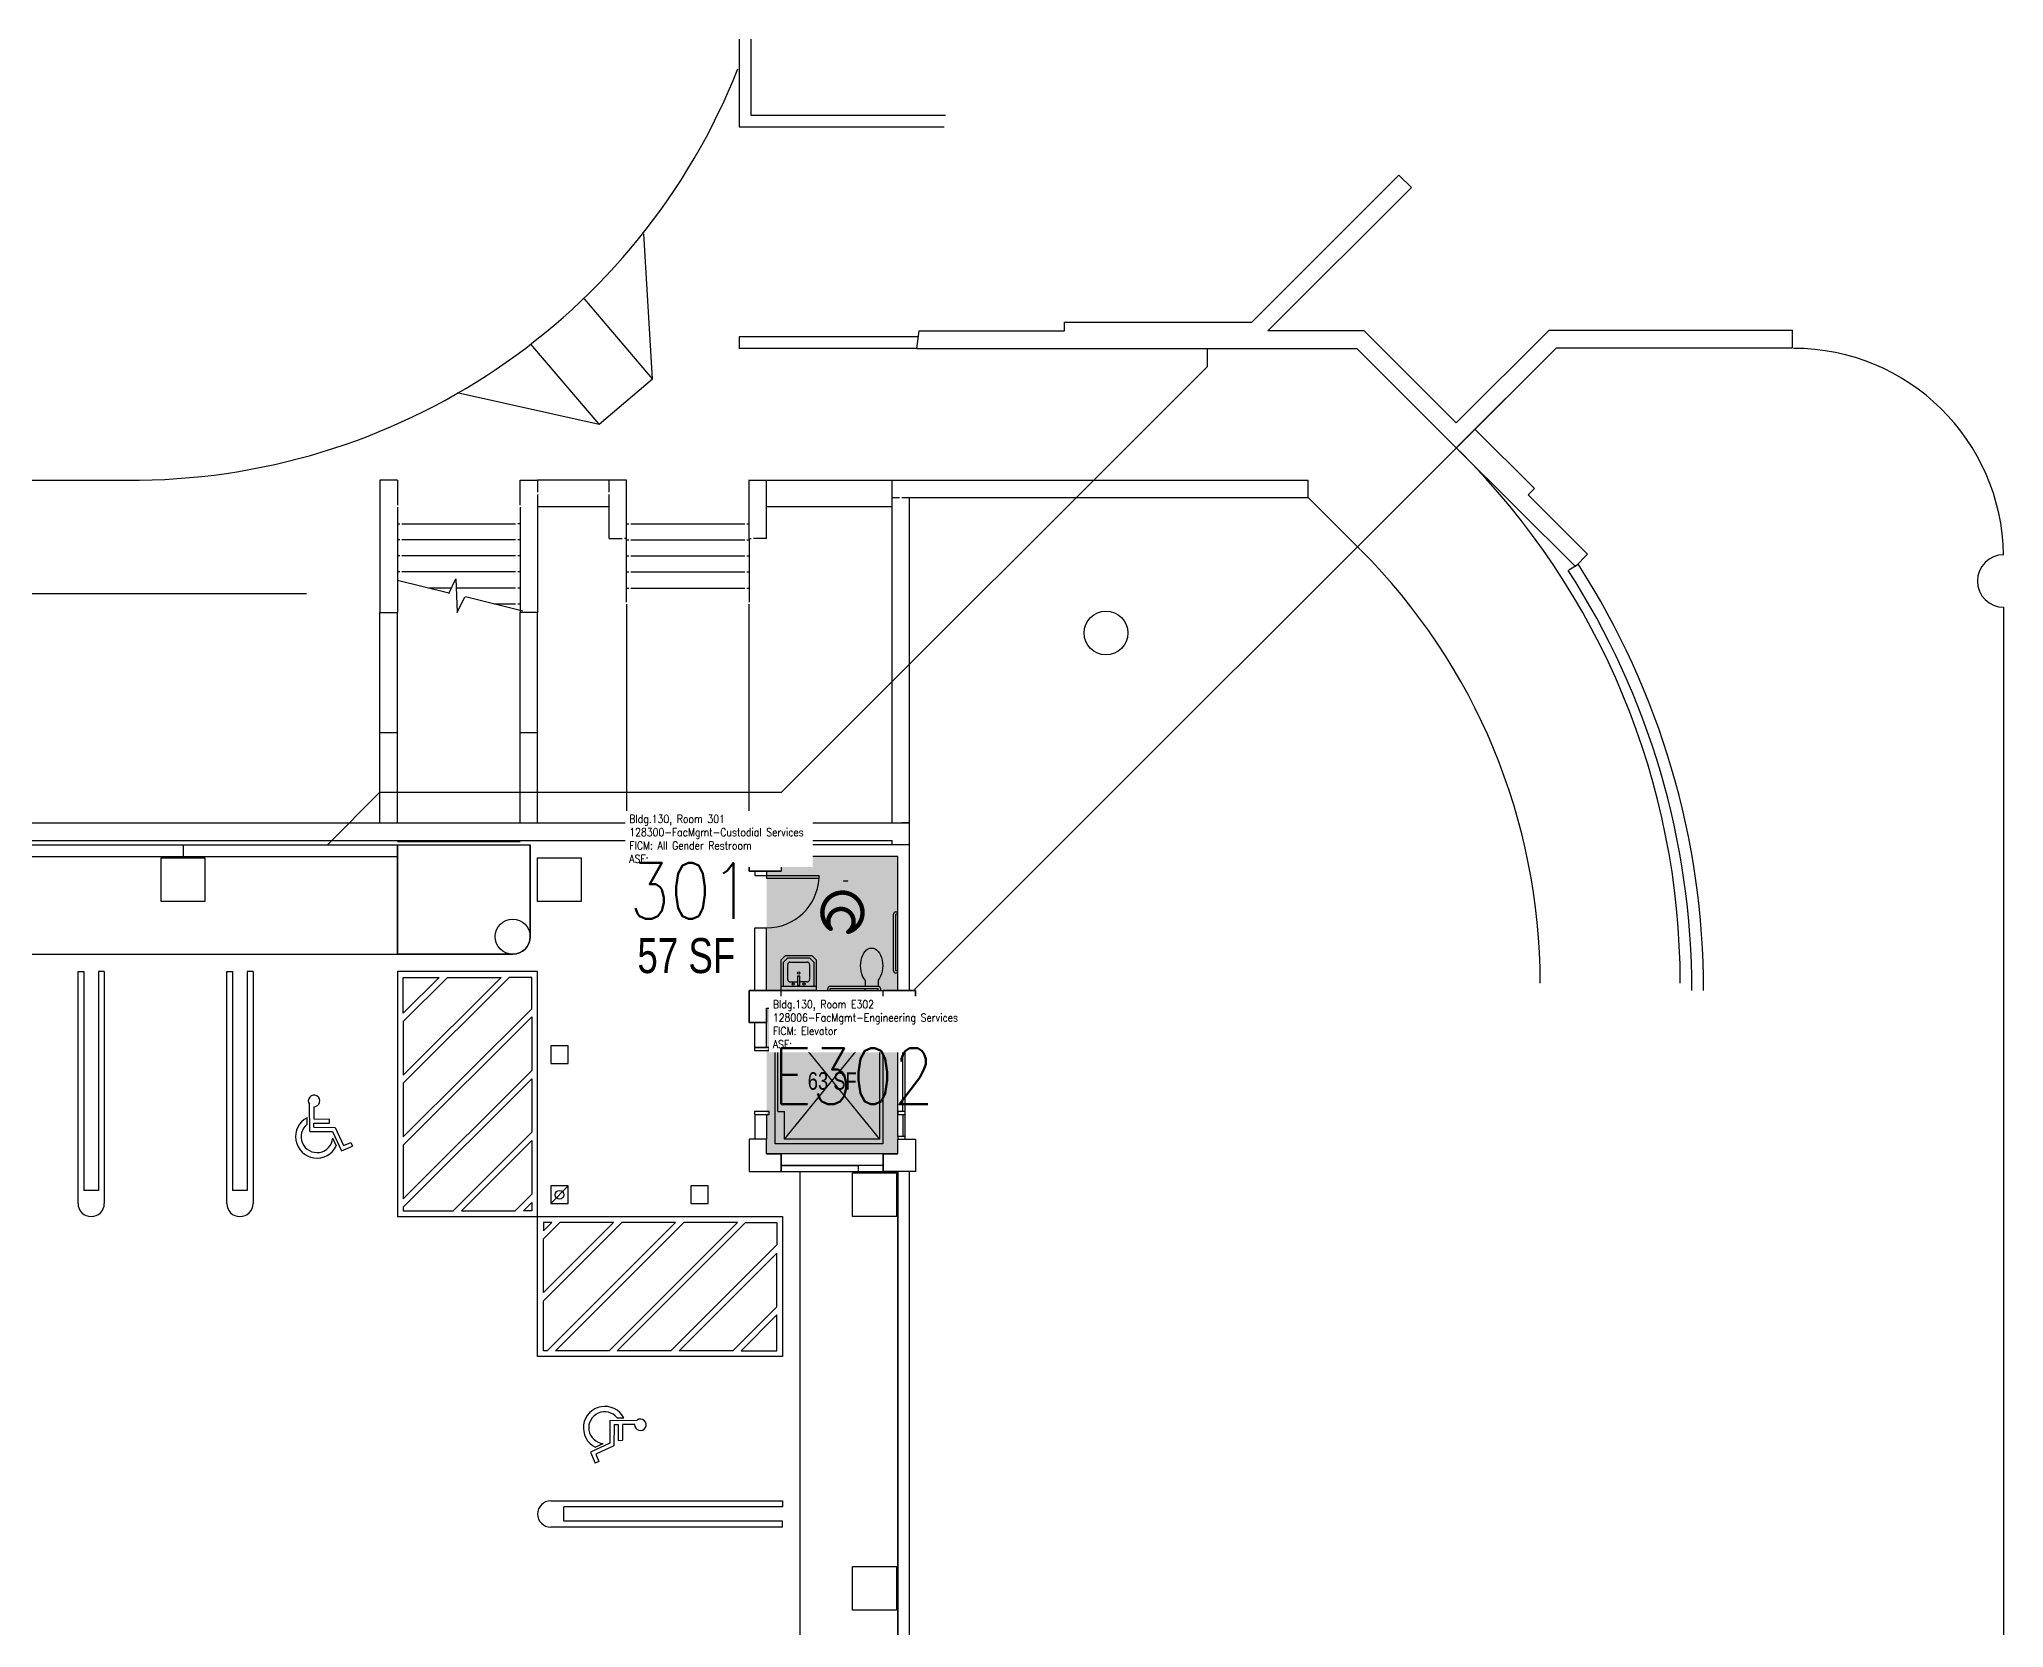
# Model space of a CAD drawing. Header units: inches. Extents: x -24 to 4326, y -24 to 4285.
# Drawn here: x 2979 to 4326, y 2811 to 3900 of the extents above; entities that cross this region are included whole.
import ezdxf
from ezdxf.enums import TextEntityAlignment as Align

# ---------------------------------------------------------------- set-up
doc = ezdxf.new("R2010")
doc.units = ezdxf.units.IN
doc.header["$LTSCALE"] = 10
doc.header["$MEASUREMENT"] = 0
doc.layers.get('0').update_dxf_attribs({"linetype": 'CONTINUOUS'})
for name, color, linetype in [('A-COLS', 5, 'CONTINUOUS'), ('A-DOOR', 2, 'CONTINUOUS'), ('A-FLOR', 3, 'CONTINUOUS'), ('A-GLAZ', 1, 'CONTINUOUS'), ('A-GLAZ-SILL', 2, 'CONTINUOUS'), ('A-IDEN-ICON', 4, 'CONTINUOUS'), ('A-IDEN-RNUM', 7, 'CONTINUOUS'), ('A-IDEN-SNUM', 4, 'CONTINUOUS'), ('A-IDEN-VNUM', 4, 'CONTINUOUS'), ('A-ROOF', 2, 'CONTINUOUS'), ('A-SITE', 3, 'CONTINUOUS'), ('A-WALL', 5, 'CONTINUOUS'), ('AREA-TEXT', 3, 'CONTINUOUS'), ('Rooms-Category-Color', 7, 'CONTINUOUS'), ('Rooms-College-Color', 7, 'CONTINUOUS'), ('Rooms-Department-Color', 7, 'CONTINUOUS'), ('Rooms-Division-Color', 7, 'CONTINUOUS'), ('Rooms-Information', 7, 'CONTINUOUS')]:
    doc.layers.add(name, color=color, linetype=linetype)
doc.styles.add('AREA', font='arial.ttf', dxfattribs={"width": 0.75, "height": 24})
doc.styles.add('ROOMSNUMBER', font='txt.shx', dxfattribs={"height": 0.03})
doc.styles.add('ROOMVNUMBER', font='simplex.shx', dxfattribs={"width": 0.85})

# ---------------------------------------------------------------- blocks, each defined once
blk = doc.blocks.new('UNITSQUARE')
for p, q in [((1, 1), (0, 1)), ((0, 1), (0, 0)), ((1, 0), (1, 1)), ((0, 0), (1, 0))]:
    blk.add_line(p, q)
blk = doc.blocks.new('ARC1')
at = {"color": 0, "linetype": 'ByBlock'}
blk.add_arc((0, 0), 1, 36.3143, 323.6826, dxfattribs=at)
blk = doc.blocks.new('CPBATH')
at = {"const_width": 0.0127}
for points in [[(0.0571, 0.0168, 0.861492), (-0.0551, 0, 1)], [(-0.0551, 0, 0.726902), (0.0487, -0.0337, 1)], [(0.0571, 0.0168, 0.729002), (-0.0084, -0.0042, 1)], [(-0.0084, -0.0042, 0.609468), (0.0487, -0.0337, 1)]]:
    blk.add_lwpolyline(points, format="xyb", dxfattribs=at)
at = {"const_width": 0.00637}
for points in [[(0.0544, 0.0152, 1), (0.0599, 0.0184, 1)], [(0.0459, -0.0353, 1), (0.0515, -0.0321, 1)]]:
    blk.add_lwpolyline(points, format="xyb", close=True, dxfattribs=at)

msp = doc.modelspace()

# ---------------------------------------------------------------- hatches: boundary and pattern name
at = {"layer": 'Rooms-Category-Color', "true_color": 0xadadad}
for points in [[(3478, 3248), (3568, 3248), (3568, 3340), (3488, 3340), (3488, 3330), (3478, 3330)], [(3568, 3136), (3478, 3136), (3478, 3236), (3568, 3236)]]:
    msp.add_hatch(color=253, dxfattribs=at).paths.add_polyline_path(points)
at = {"layer": 'Rooms-College-Color', "true_color": 0xadadad}
for points in [[(3478, 3248), (3568, 3248), (3568, 3340), (3488, 3340), (3488, 3330), (3478, 3330)], [(3568, 3136), (3478, 3136), (3478, 3236), (3568, 3236)]]:
    msp.add_hatch(color=253, dxfattribs=at).paths.add_polyline_path(points)
at = {"layer": 'Rooms-Department-Color', "true_color": 0xacacac}
for points in [[(3478, 3248), (3568, 3248), (3568, 3340), (3488, 3340), (3488, 3330), (3478, 3330)], [(3568, 3136), (3478, 3136), (3478, 3236), (3568, 3236)]]:
    msp.add_hatch(color=253, dxfattribs=at).paths.add_polyline_path(points)
at = {"layer": 'Rooms-Division-Color', "true_color": 0xadadad}
for points in [[(3478, 3248), (3568, 3248), (3568, 3340), (3488, 3340), (3488, 3330), (3478, 3330)], [(3568, 3136), (3478, 3136), (3478, 3236), (3568, 3236)]]:
    msp.add_hatch(color=253, dxfattribs=at).paths.add_polyline_path(points)

# ---------------------------------------------------------------- linework, layer by layer
at = {"layer": 'A-COLS'}
for p, q in [((3466, 3352, 0.5), (3488, 3352, 0.5)), ((3466, 3330, 0.5), (3466, 3352, 0.5)), ((3466, 3348, 0.5), (3466, 3330, 0.5)), ((3488, 3352, 0.5), (3488, 3330, 0.5)), ((3488, 3348, 0.5), (3488, 3330, 0.5)), ((3063, 3309, 0.5), (3063, 3339, 0.5)), ((3063, 3339, 0.5), (3093, 3339, 0.5)), ((3063, 3309, 0.5), (3063, 3339, 0.5)), ((3063, 3339, 0.5), (3093, 3339, 0.5)), ((3093, 3339, 0.5), (3093, 3309, 0.5)), ((3093, 3339, 0.5), (3093, 3309, 0.5)), ((3321, 3309, 0.5), (3321, 3339, 0.5)), ((3321, 3339, 0.5), (3351, 3339, 0.5)), ((3321, 3309, 0.5), (3321, 3339, 0.5)), ((3321, 3339, 0.5), (3351, 3339, 0.5)), ((3351, 3339, 0.5), (3351, 3309, 0.5)), ((3351, 3339, 0.5), (3351, 3309, 0.5)), ((3466, 3330, 0.5), (3488, 3330, 0.5)), ((3488, 3330, 0.5), (3466, 3330, 0.5)), ((3093, 3309, 0.5), (3063, 3309, 0.5)), ((3093, 3309, 0.5), (3063, 3309, 0.5)), ((3351, 3309, 0.5), (3321, 3309, 0.5)), ((3351, 3309, 0.5), (3321, 3309, 0.5)), ((3466, 3248, 0.5), (3466, 3226, 0.5)), ((3488, 3248, 0.5), (3466, 3248, 0.5)), ((3488, 3236, 0.5), (3488, 3248, 0.5)), ((3558, 3236, 0.5), (3558, 3248, 0.5)), ((3558, 3248, 0.5), (3580, 3248, 0.5)), ((3580, 3248, 0.5), (3580, 3226, 0.5)), ((3478, 3236, 0.5), (3488, 3236, 0.5)), ((3478, 3226, 0.5), (3478, 3236, 0.5)), ((3568, 3236, 0.5), (3558, 3236, 0.5)), ((3568, 3226, 0.5), (3568, 3236, 0.5)), ((3466, 3226, 0.5), (3478, 3226, 0.5)), ((3580, 3226, 0.5), (3568, 3226, 0.5)), ((3478, 3146, 0.5), (3466, 3146, 0.5)), ((3466, 3146, 0.5), (3466, 3124, 0.5)), ((3478, 3136, 0.5), (3478, 3146, 0.5)), ((3568, 3146, 0.5), (3580, 3146, 0.5)), ((3568, 3136, 0.5), (3568, 3146, 0.5)), ((3580, 3146, 0.5), (3580, 3124, 0.5)), ((3488, 3136, 0.5), (3478, 3136, 0.5)), ((3488, 3124, 0.5), (3488, 3136, 0.5)), ((3558, 3136, 0.5), (3568, 3136, 0.5)), ((3558, 3124, 0.5), (3558, 3136, 0.5)), ((3466, 3124, 0.5), (3488, 3124, 0.5)), ((3537, 3093, 0.5), (3537, 3123, 0.5)), ((3537, 3123, 0.5), (3567, 3123, 0.5)), ((3537, 3093, 0.5), (3537, 3123, 0.5)), ((3537, 3123, 0.5), (3567, 3123, 0.5)), ((3580, 3124, 0.5), (3558, 3124, 0.5)), ((3567, 3123, 0.5), (3567, 3093, 0.5)), ((3567, 3123, 0.5), (3567, 3093, 0.5)), ((3567, 3093, 0.5), (3537, 3093, 0.5)), ((3567, 3093, 0.5), (3537, 3093, 0.5)), ((3537, 2823, 0.5), (3537, 2853, 0.5)), ((3537, 2853, 0.5), (3567, 2853, 0.5)), ((3537, 2823, 0.5), (3537, 2853, 0.5)), ((3537, 2853, 0.5), (3567, 2853, 0.5)), ((3567, 2853, 0.5), (3567, 2823, 0.5)), ((3567, 2853, 0.5), (3567, 2823, 0.5)), ((3567, 2823, 0.5), (3537, 2823, 0.5)), ((3567, 2823, 0.5), (3537, 2823, 0.5))]:
    msp.add_line(p, q, dxfattribs=at)
at = {"layer": 'A-DOOR'}
for p, q in [((3478, 3327, 0.5), (3478, 3325, 0.5)), ((3478, 3327, 0.5), (3514, 3327, 0.5)), ((3514, 3325, 0.5), (3514, 3327, 0.5)), ((3478, 3325, 0.5), (3514, 3325, 0.5))]:
    msp.add_line(p, q, dxfattribs=at)
msp.add_arc((3478, 3327, 0.5), 36, 270, 356.8202, dxfattribs=at)
at = {"layer": 'A-FLOR'}
for p, q in [((3459.2, 3900.5, 0.5), (3459.2, 3840.5, 0.5)), ((3467.2, 3900.5, 0.5), (3467.2, 3848.5, 0.5)), ((3459.2, 3840.5, 0.5), (3599.8, 3840.5, 0.5)), ((3467.2, 3848.5, 0.5), (3600.6, 3848.5, 0.5)), ((3582.2, 3696.5, 0.5), (3459.2, 3696.5, 0.5)), ((3459.2, 3696.5, 0.5), (3459.2, 3688.5, 0.5)), ((3580.7, 3688.5, 0.5), (3459.2, 3688.5, 0.5)), ((3225, 3568.1, 0.5), (3226.5, 3568.1, 0.5)), ((3226.5, 3557.1, 0.5), (3225, 3557.1, 0.5)), ((3228, 3568.1, 0.5), (3306, 3568.1, 0.5)), ((3306, 3557.1, 0.5), (3228, 3557.1, 0.5)), ((3309, 3568.1, 0.5), (3307.5, 3568.1, 0.5)), ((3309, 3557.1, 0.5), (3307.5, 3557.1, 0.5)), ((3382, 3568.1, 0.5), (3383.5, 3568.1, 0.5)), ((3382, 3514.5, 0.5), (3382, 3558, 0.5)), ((3382, 3557.1, 0.5), (3383.5, 3557.1, 0.5)), ((3385, 3568.1, 0.5), (3463, 3568.1, 0.5)), ((3385, 3557.1, 0.5), (3463, 3557.1, 0.5)), ((3464.5, 3568.1, 0.5), (3466, 3568.1, 0.5)), ((3464.5, 3557.1, 0.5), (3466, 3557.1, 0.5)), ((3466, 3558, 0.5), (3466, 3514.5, 0.5)), ((3226.5, 3546.1, 0.5), (3225, 3546.1, 0.5)), ((3306, 3546.1, 0.5), (3228, 3546.1, 0.5)), ((3309, 3546.1, 0.5), (3307.5, 3546.1, 0.5)), ((3382, 3546.1, 0.5), (3383.5, 3546.1, 0.5)), ((3385, 3546.1, 0.5), (3463, 3546.1, 0.5)), ((3464.5, 3546.1, 0.5), (3466, 3546.1, 0.5)), ((3226.5, 3535.1, 0.5), (3225, 3535.1, 0.5)), ((3225, 3529.6, 0.5), (3260.1, 3520.9, 0.5)), ((3306, 3535.1, 0.5), (3228, 3535.1, 0.5)), ((3260.3, 3520.3, 0.5), (3265.1, 3530.5, 0.5)), ((3265.1, 3530.5, 0.5), (3265.9, 3507.4, 0.5)), ((3309, 3535.1, 0.5), (3307.5, 3535.1, 0.5)), ((3382, 3535.1, 0.5), (3383.5, 3535.1, 0.5)), ((3385, 3535.1, 0.5), (3463, 3535.1, 0.5)), ((3464.5, 3535.1, 0.5), (3466, 3535.1, 0.5)), ((3262.1, 3524.1, 0.5), (3247, 3524.1, 0.5)), ((3306, 3524.1, 0.5), (3265.3, 3524.1, 0.5)), ((3265.9, 3507.4, 0.5), (3271.1, 3518, 0.5)), ((3311, 3508.2, 0.5), (3271.7, 3518, 0.5)), ((3309, 3524.1, 0.5), (3307.5, 3524.1, 0.5)), ((3382, 3524.1, 0.5), (3383.5, 3524.1, 0.5)), ((3385, 3524.1, 0.5), (3463, 3524.1, 0.5)), ((3464.5, 3524.1, 0.5), (3466, 3524.1, 0.5)), ((3306, 3513.1, 0.5), (3291.3, 3513.1, 0.5)), ((3309, 3513.1, 0.5), (3307.5, 3513.1, 0.5)), ((3382, 3513, 0.5), (3382, 3351, 0.5)), ((3466, 3351, 0.5), (3466, 3513, 0.5)), ((1358, 3340, 0.5), (3225, 3340, 0.5)), ((3309, 3350, 0.5), (3225, 3350, 0.5)), ((3225, 3348, 0.5), (3316, 3348, 0.5)), ((3225, 3348, 0.5), (3304, 3348, 0.5)), ((3225, 3273, 0.5), (3225, 3348, 0.5)), ((3225, 3340, 0.5), (3225, 3273, 0.5)), ((3304, 3348, 0.5), (3316, 3348, 0.5)), ((3316, 3285, 0.5), (3316, 3348, 0.5)), ((3316, 3348, 0.5), (3316, 3285, 0.5)), ((3565, 3261.5, 0.5), (3565, 3300.5, 0.5)), ((3566.5, 3302, 0.5), (3568, 3302, 0.5)), ((3566.5, 3261.5, 0.5), (3566.5, 3300.5, 0.5)), ((3568, 3300.5, 0.5), (3566.5, 3300.5, 0.5)), ((1338, 3273, 0.5), (3304, 3273, 0.5)), ((3304, 3273, 0.5), (3225, 3273, 0.5)), ((3006, 3261, 0.5), (3010, 3261, 0.5)), ((3006, 3102, 0.5), (3006, 3261, 0.5)), ((3010, 3261, 0.5), (3010, 3111, 0.5)), ((3020, 3261, 0.5), (3020, 3111, 0.5)), ((3024, 3261, 0.5), (3020, 3261, 0.5)), ((3024, 3261, 0.5), (3024, 3102, 0.5)), ((3108, 3261, 0.5), (3112, 3261, 0.5)), ((3108, 3102, 0.5), (3108, 3261, 0.5)), ((3112, 3261, 0.5), (3112, 3111, 0.5)), ((3122, 3261, 0.5), (3122, 3111, 0.5)), ((3126, 3261, 0.5), (3122, 3261, 0.5)), ((3126, 3261, 0.5), (3126, 3102, 0.5)), ((3488, 3269, 0.5), (3491, 3272, 0.5)), ((3488, 3248, 0.5), (3488, 3269, 0.5)), ((3489.5, 3267.5, 0.5), (3492.5, 3270.5, 0.5)), ((3489.5, 3251, 0.5), (3489.5, 3267.5, 0.5)), ((3491, 3272, 0.5), (3509, 3272, 0.5)), ((3492.5, 3270.5, 0.5), (3507.5, 3270.5, 0.5)), ((3492.5, 3255.5, 0.5), (3492.5, 3266, 0.5)), ((3494, 3267.5, 0.5), (3506, 3267.5, 0.5)), ((3507.5, 3270.5, 0.5), (3510.5, 3267.5, 0.5)), ((3507.5, 3266, 0.5), (3507.5, 3255.5, 0.5)), ((3509, 3272, 0.5), (3512, 3269, 0.5)), ((3510.5, 3267.5, 0.5), (3510.5, 3251, 0.5)), ((3512, 3269, 0.5), (3512, 3248, 0.5)), ((3568, 3261.5, 0.5), (3566.5, 3261.5, 0.5)), ((3568, 3260, 0.5), (3566.5, 3260, 0.5)), ((3229, 3184.4, 0.5), (3301.6, 3257, 0.5)), ((3229, 3226.8, 0.5), (3259.2, 3257, 0.5)), ((3229, 3190, 0.5), (3296, 3257, 0.5)), ((3229, 3232.5, 0.5), (3253.5, 3257, 0.5)), ((3229, 3232.5, 0.5), (3229, 3257, 0.5)), ((3229, 3257, 0.5), (3253.5, 3257, 0.5)), ((3259.2, 3257, 0.5), (3296, 3257, 0.5)), ((3317, 3257, 0.5), (3301.6, 3257, 0.5)), ((3317, 3235.6, 0.5), (3317, 3257, 0.5)), ((3488, 3251, 0.5), (3512, 3251, 0.5)), ((3512, 3248, 0.5), (3488, 3248, 0.5)), ((3494, 3254, 0.5), (3499.2, 3254, 0.5)), ((3506, 3254, 0.5), (3500.7, 3254, 0.5)), ((3520, 3248, 0.5), (3520, 3249.5, 0.5)), ((3521.5, 3251, 0.5), (3554.5, 3251, 0.5)), ((3521.5, 3249.5, 0.5), (3554.5, 3249.5, 0.5)), ((3521.5, 3248, 0.5), (3521.5, 3249.5, 0.5)), ((3545.5, 3255.2, 3.5), (3545.5, 3251, 3.5)), ((3545.5, 3248, 3.5), (3545.5, 3249.5, 3.5)), ((3545.5, 3248, 3.5), (3554.5, 3248, 3.5)), ((3554.5, 3255.2, 3.5), (3554.5, 3251, 3.5)), ((3554.5, 3248, 0.5), (3554.5, 3249.5, 0.5)), ((3556, 3249.5, 0.5), (3556, 3248, 0.5)), ((3229, 3147.6, 0.5), (3317, 3235.6, 0.5)), ((3229, 3142, 0.5), (3317, 3230, 0.5)), ((3229, 3226.8, 0.5), (3229, 3190, 0.5)), ((3317, 3230, 0.5), (3317, 3193.2, 0.5)), ((3490.3, 3226, 0.5), (3555.3, 3146, 0.5)), ((3490.3, 3146, 0.5), (3555.3, 3226, 0.5)), ((3490.3, 3207, 0.5), (3490.3, 3226, 0.5)), ((3490.3, 3226, 0.5), (3555.3, 3226, 0.5)), ((3555.3, 3226, 0.5), (3555.3, 3146, 0.5)), ((3342, 3210, 0.5), (3330, 3210, 0.5)), ((3330, 3210, 0.5), (3330, 3198, 0.5)), ((3342, 3198, 0.5), (3342, 3210, 0.5)), ((3485.6, 3207, 0.5), (3490.3, 3207, 0.5)), ((3485.6, 3165, 0.5), (3485.6, 3207, 0.5)), ((3229, 3105.2, 0.5), (3317, 3193.2, 0.5)), ((3330, 3198, 0.5), (3342, 3198, 0.5)), ((3229, 3099.5, 0.5), (3317, 3187.5, 0.5)), ((3229, 3184.4, 0.5), (3229, 3147.6, 0.5)), ((3317, 3187.5, 0.5), (3317, 3150.8, 0.5)), ((3164.8, 3151.4, 0.5), (3164.6, 3170, 0.5)), ((3167.6, 3168.3, 0.5), (3167.6, 3160, 0.5)), ((3485.6, 3165, 0.5), (3490.3, 3165, 0.5)), ((3490.3, 3146, 0.5), (3490.3, 3165, 0.5)), ((3163.1, 3156.3, 0.5), (3163, 3160.9, 0.5)), ((3164.8, 3151.4, 0.5), (3180.5, 3151.3, 0.5)), ((3167.6, 3160, 0.5), (3178.4, 3159.9, 0.5)), ((3167.7, 3157.1, 0.5), (3178.5, 3157, 0.5)), ((3167.7, 3154.3, 0.5), (3167.7, 3157.1, 0.5)), ((3167.7, 3154.3, 0.5), (3182.2, 3154.2, 0.5)), ((3178.5, 3157, 0.5), (3178.4, 3159.9, 0.5)), ((3180.5, 3151.3, 0.5), (3186.6, 3138.1, 0.5)), ((3182.2, 3154.2, 0.5), (3188, 3141.8, 0.5)), ((3183.1, 3141.4, 0.5), (3180.6, 3146.7, 0.5)), ((3186.6, 3138.1, 0.5), (3194.1, 3141.3, 0.5)), ((3188, 3141.8, 0.5), (3192.9, 3143.9, 0.5)), ((3192.9, 3143.9, 0.5), (3194.1, 3141.3, 0.5)), ((3229, 3142, 0.5), (3229, 3105.2, 0.5)), ((3317, 3150.8, 0.5), (3263.2, 3097, 0.5)), ((3317, 3145.1, 0.5), (3268.9, 3097, 0.5)), ((3317, 3145.1, 0.5), (3317, 3108.3, 0.5)), ((3555.3, 3146, 0.5), (3490.3, 3146, 0.5)), ((3558, 3128, 0.5), (3488, 3128, 0.5)), ((3488, 3128, 0.5), (3488, 3124, 0.5)), ((3558, 3124, 0.5), (3558, 3128, 0.5)), ((3020, 3111, 0.5), (3010, 3111, 0.5)), ((3122, 3111, 0.5), (3112, 3111, 0.5)), ((3342, 3114, 0.5), (3330, 3114, 0.5)), ((3330, 3114, 0.5), (3330, 3102, 0.5)), ((3342, 3114, 0.5), (3330, 3102, 0.5)), ((3342, 3102, 0.5), (3342, 3114, 0.5)), ((3438, 3114, 0.5), (3426, 3114, 0.5)), ((3426, 3114, 0.5), (3426, 3102, 0.5)), ((3438, 3102, 0.5), (3438, 3114, 0.5)), ((3488, 3124, 0.5), (3501, 3124, 0.5)), ((3488, 3124, 0.5), (3558, 3124, 0.5)), ((3501, 2584, 0.5), (3501, 3124, 0.5)), ((3501, 3124, 0.5), (3568, 3124, 0.5)), ((3568, 3124, 0.5), (3568, 2552, 0.5)), ((3229, 3099.5, 0.5), (3229, 3097, 0.5)), ((3317, 3108.3, 0.5), (3305.7, 3097, 0.5)), ((3317, 3102.7, 0.5), (3311.3, 3097, 0.5)), ((3317, 3102.7, 0.5), (3317, 3097, 0.5)), ((3330, 3102, 0.5), (3342, 3102, 0.5)), ((3426, 3102, 0.5), (3438, 3102, 0.5)), ((3229, 3097, 0.5), (3263.2, 3097, 0.5)), ((3268.9, 3097, 0.5), (3305.7, 3097, 0.5)), ((3317, 3097, 0.5), (3311.3, 3097, 0.5)), ((3330.7, 3089, 0.5), (3325, 3083.3, 0.5)), ((3373.1, 3089, 0.5), (3325, 3040.9, 0.5)), ((3336.3, 3089, 0.5), (3325, 3077.7, 0.5)), ((3378.8, 3089, 0.5), (3325, 3035.2, 0.5)), ((3330.7, 3089, 0.5), (3325, 3089, 0.5)), ((3325, 3089, 0.5), (3325, 3083.3, 0.5)), ((3327.5, 3001, 0.5), (3415.5, 3089, 0.5)), ((3333.2, 3001, 0.5), (3421.2, 3089, 0.5)), ((3373.1, 3089, 0.5), (3336.3, 3089, 0.5)), ((3370, 3001, 0.5), (3458, 3089, 0.5)), ((3375.6, 3001, 0.5), (3463.6, 3089, 0.5)), ((3415.5, 3089, 0.5), (3378.8, 3089, 0.5)), ((3458, 3089, 0.5), (3421.2, 3089, 0.5)), ((3463.6, 3089, 0.5), (3485, 3089, 0.5)), ((3485, 3089, 0.5), (3485, 3073.6, 0.5)), ((3325, 3040.9, 0.5), (3325, 3077.7, 0.5)), ((3412.4, 3001, 0.5), (3485, 3073.6, 0.5)), ((3418, 3001, 0.5), (3485, 3068, 0.5)), ((3485, 3031.2, 0.5), (3485, 3068, 0.5)), ((3325, 3001, 0.5), (3325, 3035.2, 0.5)), ((3454.8, 3001, 0.5), (3485, 3031.2, 0.5)), ((3460.5, 3001, 0.5), (3485, 3025.5, 0.5)), ((3485, 3001, 0.5), (3485, 3025.5, 0.5)), ((3327.5, 3001, 0.5), (3325, 3001, 0.5)), ((3370, 3001, 0.5), (3333.2, 3001, 0.5)), ((3412.4, 3001, 0.5), (3375.6, 3001, 0.5)), ((3454.8, 3001, 0.5), (3418, 3001, 0.5)), ((3460.5, 3001, 0.5), (3485, 3001, 0.5)), ((3370.6, 2953.2, 0.5), (3370.5, 2937.5, 0.5)), ((3370.6, 2953.2, 0.5), (3389.2, 2953.4, 0.5)), ((3373.5, 2950.3, 0.5), (3373.4, 2935.7, 0.5)), ((3373.5, 2950.3, 0.5), (3376.3, 2950.3, 0.5)), ((3375.6, 2954.9, 0.5), (3380.1, 2955, 0.5)), ((3376.3, 2950.3, 0.5), (3376.2, 2939.5, 0.5)), ((3387.6, 2950.4, 0.5), (3379.2, 2950.3, 0.5)), ((3379.2, 2950.3, 0.5), (3379.2, 2939.6, 0.5)), ((3370.5, 2937.5, 0.5), (3357.3, 2931.4, 0.5)), ((3360.6, 2934.9, 0.5), (3366, 2937.3, 0.5)), ((3373.4, 2935.7, 0.5), (3361, 2930, 0.5)), ((3376.2, 2939.5, 0.5), (3379.2, 2939.6, 0.5)), ((3357.3, 2931.4, 0.5), (3360.6, 2923.9, 0.5)), ((3363.1, 2925.1, 0.5), (3360.6, 2923.9, 0.5)), ((3361, 2930, 0.5), (3363.1, 2925.1, 0.5)), ((3330, 2898, 0.5), (3489, 2898, 0.5)), ((3489, 2898, 0.5), (3489, 2894, 0.5)), ((3489, 2894, 0.5), (3339, 2894, 0.5)), ((3339, 2884, 0.5), (3339, 2894, 0.5)), ((3489, 2884, 0.5), (3339, 2884, 0.5)), ((3489, 2880, 0.5), (3489, 2884, 0.5)), ((3489, 2880, 0.5), (3330, 2880, 0.5))]:
    msp.add_line(p, q, dxfattribs=at)
for centre, radius in [((3304, 3285, 0.5), 12), ((3500, 3260, 0.5), 0.75), ((3496.2, 3252.5, 0.5), 0.75), ((3503.7, 3252.5, 0.5), 0.75), ((3336, 3108, 0.5), 3)]:
    msp.add_circle(centre, radius, dxfattribs=at)
for centre, radius, start, end in [((3566.5, 3300.5, 0.5), 1.5, 90, 180), ((3304, 3285, 0.5), 12, 270, 0), ((3494, 3266, 0.5), 1.5, 90, 180), ((3506, 3266, 0.5), 1.5, 0, 90), ((3566.5, 3261.5, 0.5), 1.5, 180, 270), ((3494, 3255.5, 0.5), 1.5, 180, 270), ((3506, 3255.5, 0.5), 1.5, 270, 0), ((3521.5, 3249.5, 0.5), 1.5, 90, 180), ((3554.5, 3249.5, 0.5), 1.5, 0, 90), ((3167.8, 3172.3, 0.5), 3.94, 266.4038, 215.8453), ((3169.8, 3147.8, 0.5), 14.7, 117.6345, 334.1326), ((3169.8, 3147.8, 0.5), 10.9, 128.171, 354.6043), ((3015, 3102, 0.5), 9, 180, 0), ((3117, 3102, 0.5), 9, 180, 0), ((3367.1, 2948.1, 0.5), 14.7, 27.6345, 244.1326), ((3367, 2948.2, 0.5), 10.9, 38.171, 264.6043), ((3391.5, 2950.2, 0.5), 3.94, 176.4038, 125.8453), ((3330, 2889, 0.5), 9, 90, 270)]:
    msp.add_arc(centre, radius, start, end, dxfattribs=at)
at = {"layer": 'A-GLAZ'}
for p, q in [((3571.4, 3224, 0.5), (3571.4, 3209, 0.5)), ((3571.4, 3165, 0.5), (3571.4, 3207, 0.5)), ((3571.4, 3163, 0.5), (3571.4, 3148, 0.5))]:
    msp.add_line(p, q, dxfattribs=at)
at = {"layer": 'A-GLAZ-SILL'}
for p, q in [((3573, 3226, 0.5), (3568, 3226, 0.5)), ((3568, 3226, 0.5), (3568, 3224, 0.5)), ((3568, 3148, 0.5), (3568, 3224, 0.5)), ((3568, 3224, 0.5), (3573, 3224, 0.5)), ((3573, 3224, 0.5), (3573, 3226, 0.5)), ((3573, 3148, 0.5), (3573, 3224, 0.5)), ((3573, 3209, 0.5), (3568, 3209, 0.5)), ((3568, 3209, 0.5), (3568, 3207, 0.5)), ((3568, 3207, 0.5), (3573, 3207, 0.5)), ((3573, 3207, 0.5), (3573, 3209, 0.5)), ((3573, 3165, 0.5), (3568, 3165, 0.5)), ((3568, 3165, 0.5), (3568, 3163, 0.5)), ((3573, 3163, 0.5), (3573, 3165, 0.5)), ((3568, 3163, 0.5), (3573, 3163, 0.5)), ((3573, 3148, 0.5), (3568, 3148, 0.5)), ((3568, 3148, 0.5), (3568, 3146, 0.5)), ((3568, 3146, 0.5), (3573, 3146, 0.5)), ((3573, 3146, 0.5), (3573, 3148, 0.5))]:
    msp.add_line(p, q, dxfattribs=at)
at = {"layer": 'A-ROOF'}
for p, q in [((4019, 3688.5, 0.5), (3579.3, 3248.8, 0.5)), ((3780, 3688.5, 0.5), (3780, 3675.8, 0.5)), ((3780, 3675.8, 0.5), (3488.2, 3384, 0.5)), ((3213, 3384, 0.5), (3177.2, 3348.2, 0.5)), ((3213, 3384, 0.5), (3488.2, 3384, 0.5))]:
    msp.add_line(p, q, dxfattribs=at)
at = {"layer": 'A-SITE'}
for p, q in [((3810.7, 3706.5, 0.5), (3911.5, 3807.3, 0.5)), ((3821.7, 3700.5, 0.5), (3920, 3798.8, 0.5)), ((3911.5, 3807.3, 0.5), (3920, 3798.8, 0.5)), ((3399.8, 3667.5, 0.5), (3393.9, 3767, 0.5)), ((3399.8, 3667.5, 0.5), (3353.1, 3722.4, 0.5)), ((3682.2, 3706.5, 0.5), (3810.7, 3706.5, 0.5)), ((3682.2, 3700.5, 0.5), (3682.2, 3706.5, 0.5)), ((3363.2, 3636.4, 0.5), (3316.5, 3691.3, 0.5)), ((3580.9, 3688.5, 0.5), (3582.5, 3700.5, 0.5)), ((3582.5, 3700.5, 0.5), (3682.2, 3700.5, 0.5)), ((3887.7, 3700.5, 0.5), (3821.7, 3700.5, 0.5)), ((3950.8, 3637.3, 0.5), (3887.7, 3700.5, 0.5)), ((3950.8, 3637.3, 0.5), (4014.4, 3700.9, 0.5)), ((4014.4, 3700.9, 0.5), (4181.2, 3700.9, 0.5)), ((4181.2, 3688.9, 0.5), (4181.2, 3700.9, 0.5)), ((3580.9, 3688.5, 0.5), (3882.7, 3688.5, 0.5)), ((3882.7, 3688.5, 0.5), (3950.8, 3620.3, 0.5)), ((4019.4, 3688.9, 0.5), (3950.8, 3620.3, 0.5)), ((4019.4, 3688.9, 0.5), (4181.2, 3688.9, 0.5)), ((3363.2, 3636.4, 0.5), (3399.8, 3667.5, 0.5)), ((3266, 3658.1, 0.5), (3363.2, 3636.4, 0.5)), ((3963.6, 3633.1, 0.5), (4004.3, 3592.3, 0.5)), ((4032.4, 3538.8, 0.5), (3950.8, 3620.3, 0.5)), ((2602.1, 3598.1, 0.5), (3041.5, 3598.1, 0.5)), ((3885.2, 3550.2, 0.5), (3849.3, 3586.1, 0.5)), ((4004.3, 3592.3, 0.5), (4000.1, 3588.1, 0.5)), ((4000.1, 3588.1, 0.5), (4040.8, 3547.3, 0.5)), ((4032.4, 3538.8, 0.5), (4040.8, 3547.3, 0.5)), ((4034.4, 3540.2, 0.5), (4027.9, 3536.4, 0.5)), ((3162.7, 3520.1, 0.5), (2606.4, 3520.1, 0.5)), ((4326, 2795.8, 0.5), (4326, 3510.9, 0.5))]:
    msp.add_line(p, q, dxfattribs=at)
msp.add_circle((3710.6, 3493.3, 0.5), 15, dxfattribs=at)
for centre, radius, start, end in [((3043.3, 4044.4, 0.5), 446.3, 269.5266, 338.4195), ((4182, 3544.5, 0.5), 144, 0.9574, 90), ((3588.3, 3253.2, 0.5), 516, 0, 45), ((3588.3, 3253.2, 0.5), 420, 0, 45), ((4326, 3528.9, 0.5), 18, 90, 180), ((3580, 3248, 0.5), 532.3, 0, 32.7816), ((3580, 3248, 0.5), 540.3, 0, 32.7369), ((4326, 3528.9, 0.5), 18, 180, 270)]:
    msp.add_arc(centre, radius, start, end, dxfattribs=at)
at = {"layer": 'A-WALL'}
for p, q in [((3225, 3598.1, 0.5), (3213, 3598.1, 0.5)), ((3213, 3598.1, 0.5), (3213, 3507.4, 0.5)), ((3225, 3598.1, 0.5), (3225, 3581, 0.5)), ((3309, 3598.1, 0.5), (3321, 3598.1, 0.5)), ((3309, 3581, 0.5), (3309, 3598.1, 0.5)), ((3382, 3598.1, 0.5), (3321, 3598.1, 0.5)), ((3321, 3598.1, 0.5), (3321, 3589.8, 0.5)), ((3370, 3589.8, 0.5), (3370, 3598.1, 0.5)), ((3382, 3558, 0.5), (3382, 3598.1, 0.5)), ((3465.7, 3598.1, 0.5), (3564, 3598.1, 0.5)), ((3466, 3558, 0.5), (3466, 3598.1, 0.5)), ((3478, 3558, 0.5), (3478, 3598.1, 0.5)), ((3564, 3598.1, 0.5), (3849.3, 3598.1, 0.5)), ((3564, 3363, 0.5), (3564, 3598.1, 0.5)), ((3849.3, 3586.1, 0.5), (3849.3, 3598.1, 0.5)), ((3321, 3588.3, 0.5), (3321, 3507.4, 0.5)), ((3370, 3558, 0.5), (3370, 3588.3, 0.5)), ((3564, 3586.1, 0.5), (3569.2, 3586.1, 0.5)), ((3570.7, 3586.1, 0.5), (3849.3, 3586.1, 0.5)), ((3576, 3348, 0.5), (3576, 3586.1, 0.5)), ((3225, 3579.5, 0.5), (3225, 3507.4, 0.5)), ((3309, 3579.5, 0.5), (3309, 3507.4, 0.5)), ((3321, 3580.1, 0.5), (3370, 3580.1, 0.5)), ((3478, 3580.1, 0.5), (3564, 3580.1, 0.5)), ((3370, 3558, 0.5), (3379, 3558, 0.5)), ((3382, 3558, 0.5), (3380.5, 3558, 0.5)), ((3466, 3558, 0.5), (3467.5, 3558, 0.5)), ((3478, 3558, 0.5), (3469, 3558, 0.5)), ((3213, 3507.4, 0.5), (3225, 3507.4, 0.5)), ((3213, 3363, 0.5), (3213, 3507.4, 0.5)), ((3225, 3363, 0.5), (3225, 3507.4, 0.5)), ((3321, 3507.4, 0.5), (3309, 3507.4, 0.5)), ((3309, 3363, 0.5), (3309, 3507.4, 0.5)), ((3321, 3363, 0.5), (3321, 3507.4, 0.5)), ((3225, 3424.8, 0.5), (3213, 3424.8, 0.5)), ((3321, 3424.8, 0.5), (3309, 3424.8, 0.5)), ((2195, 3363, 0.5), (3382, 3363, 0.5)), ((3382, 3351, 0.5), (3382, 3363, 0.5)), ((3466, 3363, 0.5), (3576, 3363, 0.5)), ((3466, 3363, 0.5), (3466, 3352, 0.5)), ((3469, 3363, 0.5), (3569.2, 3363, 0.5)), ((3576, 3363, 0.5), (3570.7, 3363, 0.5)), ((1358, 3340, 0.5), (3225, 3340, 0.5)), ((1366, 3348, 0.5), (3225, 3348, 0.5)), ((2195, 3351, 0.5), (3382, 3351, 0.5)), ((3078, 3348, 0.5), (3078, 3340, 0.5)), ((3225, 3348, 0.5), (3225, 3340, 0.5)), ((3466, 3352, 0.5), (3488, 3352, 0.5)), ((3466, 3330, 0.5), (3466, 3352, 0.5)), ((3488, 3352, 0.5), (3488, 3330, 0.5)), ((3488, 3351, 0.5), (3564, 3351, 0.5)), ((3488, 3351, 0.5), (3564, 3351, 0.5)), ((3576, 3348, 0.5), (3488, 3348, 0.5)), ((3568, 3340, 0.5), (3488, 3340, 0.5)), ((3564, 3348, 0.5), (3564, 3351, 0.5)), ((3564, 3348, 0.5), (3564, 3351, 0.5)), ((3568, 3248, 0.5), (3568, 3340, 0.5)), ((3576, 3248, 0.5), (3576, 3348, 0.5)), ((3488, 3330, 0.5), (3466, 3330, 0.5)), ((3470, 3330, 0.5), (3470, 3327, 0.5)), ((3470, 3327, 0.5), (3478, 3327, 0.5)), ((3478, 3330, 0.5), (3478, 3327, 0.5)), ((3470, 3248, 0.5), (3470, 3291, 0.5)), ((3470, 3291, 0.5), (3478, 3291, 0.5)), ((3478, 3248, 0.5), (3478, 3291, 0.5)), ((3466, 3248, 0.5), (3488, 3248, 0.5)), ((3466, 3226, 0.5), (3466, 3248, 0.5)), ((3488, 3236, 0.5), (3488, 3248, 0.5)), ((3488, 3248, 0.5), (3558, 3248, 0.5)), ((3580, 3248, 0.5), (3558, 3248, 0.5)), ((3558, 3236, 0.5), (3558, 3248, 0.5)), ((3580, 3226, 0.5), (3580, 3248, 0.5)), ((3478, 3236, 0.5), (3478, 3226, 0.5)), ((3478, 3236, 0.5), (3488, 3236, 0.5)), ((3488, 3236, 0.5), (3558, 3236, 0.5)), ((3568, 3236, 0.5), (3558, 3236, 0.5)), ((3568, 3236, 0.5), (3568, 3226, 0.5)), ((3478, 3226, 0.5), (3466, 3226, 0.5)), ((3470, 3209, 0.5), (3470, 3226, 0.5)), ((3478, 3209, 0.5), (3478, 3226, 0.5)), ((3568, 3226, 0.5), (3580, 3226, 0.5)), ((3479.7, 3209, 0.5), (3469.7, 3209, 0.5)), ((3469.7, 3209, 0.5), (3469.7, 3207, 0.5)), ((3469.7, 3207, 0.5), (3479.7, 3207, 0.5)), ((3470, 3209, 0.5), (3478, 3209, 0.5)), ((3479.7, 3207, 0.5), (3479.7, 3209, 0.5)), ((3479.7, 3165, 0.5), (3469.7, 3165, 0.5)), ((3469.7, 3165, 0.5), (3469.7, 3163, 0.5)), ((3479.7, 3163, 0.5), (3479.7, 3165, 0.5)), ((3469.7, 3163, 0.5), (3479.7, 3163, 0.5)), ((3470, 3162.8, 0.5), (3470.2, 3163, 0.5)), ((3470, 3163, 0.5), (3478, 3163, 0.5)), ((3470, 3163, 0.5), (3470, 3146, 0.5)), ((3478, 3163, 0.5), (3478, 3146, 0.5)), ((3466, 3146, 0.5), (3466, 3124, 0.5)), ((3478, 3146, 0.5), (3466, 3146, 0.5)), ((3478, 3136, 0.5), (3478, 3146, 0.5)), ((3568, 3136, 0.5), (3568, 3146, 0.5)), ((3568, 3146, 0.5), (3580, 3146, 0.5)), ((3580, 3146, 0.5), (3580, 3124, 0.5)), ((3478, 3136, 0.5), (3488, 3136, 0.5)), ((3488, 3136, 0.5), (3488, 3124, 0.5)), ((3558, 3136, 0.5), (3488, 3136, 0.5)), ((3488, 3128, 0.5), (3541, 3128, 0.5)), ((3541, 3123, 0.5), (3541, 3128, 0.5)), ((3558, 3136, 0.5), (3558, 3124, 0.5)), ((3568, 3136, 0.5), (3558, 3136, 0.5)), ((3466, 3124, 0.5), (3488, 3124, 0.5)), ((3580, 3124, 0.5), (3558, 3124, 0.5)), ((3568, 2552, 0.5), (3568, 3124, 0.5)), ((3576, 2544, 0.5), (3576, 3124, 0.5))]:
    msp.add_line(p, q, dxfattribs=at)

# ---------------------------------------------------------------- block references
at = {"layer": 'A-FLOR', "extrusion": (0, 0, -1), "xscale": 12.19971435131493, "yscale": 7.598326084565814, "zscale": -12, "rotation": 270.0009655041362}
msp.add_blockref('ARC1', (-3550, 3265, -0.5), dxfattribs=at)
at = {"layer": 'A-FLOR', "xscale": -96, "yscale": -168.0000000005207, "zscale": 12, "rotation": 180}
msp.add_blockref('UNITSQUARE', (3225, 3093, 0.5), dxfattribs=at)
at = {"layer": 'A-FLOR', "zscale": 12}
for p, xscale, yscale in [((3499.2, 3251.8, 0.5), 1.5, 6.00000000109106), ((3483.8, 3229, 0.5), 74.00000000372529, -85.99999999822376), ((3321, 3093, 0.5), 168, -96.00000000182962)]:
    msp.add_blockref('UNITSQUARE', p, dxfattribs=dict(at, xscale=xscale, yscale=yscale))
at = {"layer": 'A-IDEN-ICON', "xscale": 240, "yscale": 240, "zscale": 240, "rotation": 270}
msp.add_blockref('CPBATH', (3530, 3302), dxfattribs=at)

# ---------------------------------------------------------------- texts
at = {"layer": 'A-IDEN-RNUM', "style": 'ROOMSNUMBER'}
for s, p in [('0301-00', (3530.6, 3323)), ('E302-00', (3515.4, 3191.5))]:
    msp.add_text(s, height=0.36, rotation=360, dxfattribs=at).set_placement(p)
at = {"layer": 'A-IDEN-SNUM', "style": 'ROOMSNUMBER'}
for s, p in [('1300030100', (3530.6, 3323)), ('1300E30200', (3515.4, 3191.5))]:
    msp.add_text(s, height=0.36, rotation=360, dxfattribs=at).set_placement(p)
at = {"layer": 'A-IDEN-VNUM', "char_height": 38.4, "width": 82.003, "attachment_point": 1, "style": 'ROOMVNUMBER'}
for s, insert in [('301', (3383.9, 3335.6)), ('E302', (3482.3, 3208.4))]:
    msp.add_mtext(s, dxfattribs=dict(at, insert=insert))
at = {"layer": 'AREA-TEXT', "style": 'AREA', "width": 0.75}
for s, height, p in [('57 SF', 24, (3423, 3272)), ('63 SF', 12, (3523, 3186))]:
    msp.add_text(s, height=height, dxfattribs=at).set_placement(p, align=Align.MIDDLE_CENTER)

# ---------------------------------------------------------------- next in the draw order: texts
at = {"layer": 'Rooms-Information', "char_height": 5.486, "width": 122.88, "attachment_point": 7, "style": 'ROOMVNUMBER', "bg_fill": 3, "box_fill_scale": 1.5, "bg_fill_color": 256, "bg_fill_true_color": 13158600, "bg_fill_transparency": 0}
for s, insert in [('Bldg.130, Room 301^M^J128300-FacMgmt-Custodial Services^M^JFICM: All Gender Restroom^M^JASF: ', (3383.9, 3335.6)), ('Bldg.130, Room E302^M^J128006-FacMgmt-Engineering Services^M^JFICM: Elevator^M^JASF: ', (3482.3, 3208.4))]:
    msp.add_mtext(s, dxfattribs=dict(at, insert=insert))

doc.saveas('drawing.dxf')
